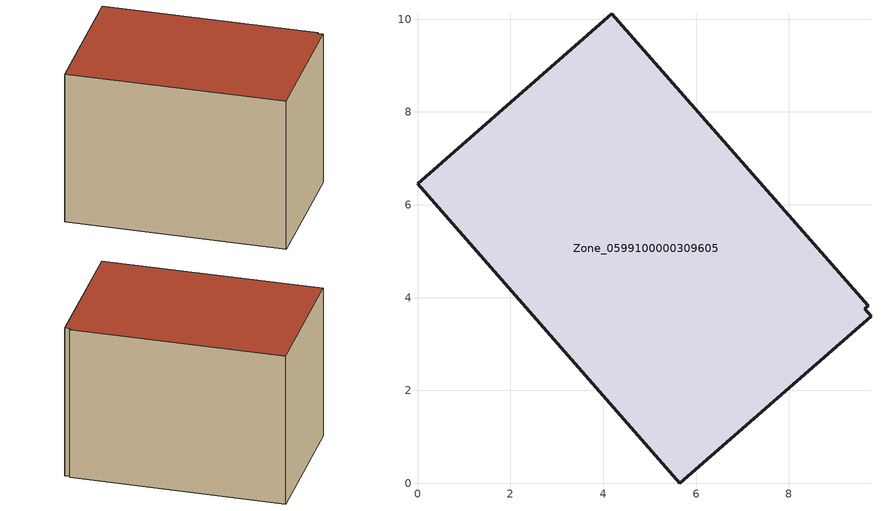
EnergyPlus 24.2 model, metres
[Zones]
Zone_0599100000309605
 floor ground (C_G): 0,6.45 4.19,10.12 9.71,3.83 9.63,3.76 9.77,3.6 5.65,0 z0
 wall outside (C_F): 4.19,10.12 0,6.45 5.65,0 9.77,3.6 9.63,3.76 9.71,3.83 4.19,10.12 z0:6.28
 roof outside (C_R): 5.65,0 9.77,3.6 9.63,3.76 9.71,3.83 4.19,10.12 0,6.45 z6.28
[BUILDING]
Pand.0599100000309605: North Axis=0; Terrain=City; Loads Convergence Tolerance Value=0.04; Temperature Convergence Tolerance Value=0.4; Solar Distribution=FullExterior; Maximum Number of Warmup Days=25; Minimum Number of Warmup Days=1
[Site:Location]
Rotterdam.The.Hague.AP_ZH_NLD Design_Conditions: Latitude=51.96; Longitude=4.45; Time Zone=1; Elevation=-4.5
[SITE:GROUNDTEMPERATURE:BUILDINGSURFACE]
18, 18, 18, 18, 18, 18, 18, 18, 18, 18, 18, 18
[MATERIAL] Thermal Absorptance=0.9; Solar Absorptance=0.7; Visible Absorptance=0.7
Name | Roughness | Thickness | Conductivity | Density | Specific Heat
G.TI.1946 | MediumSmooth | 0.15 | 1 | 540 | 1210
F.TI.1946 | Rough | 0.3 | 0.857143 | 1920 | 840
R.TI.1946 | MediumRough | 0.2 | 0.1 | 1500 | 1000
[CONSTRUCTION]
C_G: G.TI.1946
C_F: F.TI.1946
C_R: R.TI.1946
[ZONE]
Zone_0599100000309605: Type=1; Multiplier=1; Ceiling Height=Autocalculate; Volume=Autocalculate; Floor Area=autocalculate; Part of Total Floor Area=Yes
[ZONEINFILTRATION:DESIGNFLOWRATE]
Infil_Zone_0599100000309605: Zone or ZoneList or Space or SpaceList=Zone_0599100000309605; Schedule=AlwaysOn; Design Flow Rate Calculation Method=Flow/Area; Flow Rate per Floor Area=0.003; Constant Term Coefficient=1; Temperature Term Coefficient=0; Velocity Term Coefficient=0; Velocity Squared Term Coefficient=0
[HVACTEMPLATE:ZONE:IDEALLOADSAIRSYSTEM]
Zone_0599100000309605: Maximum Heating Supply Air Temperature=50; Minimum Cooling Supply Air Temperature=13; Maximum Heating Supply Air Humidity Ratio=0.0156; Minimum Cooling Supply Air Humidity Ratio=0.0077; Heating Limit=NoLimit; Cooling Limit=NoLimit; Dehumidification Control Type=ConstantSensibleHeatRatio; Cooling Sensible Heat Ratio=0.7; Dehumidification Setpoint=60; Humidification Control Type=None; Humidification Setpoint=30; Outdoor Air Method=None; Outdoor Air Flow Rate per Person=0.00944; Outdoor Air Flow Rate per Zone Floor Area=0; Outdoor Air Flow Rate per Zone=0; Demand Controlled Ventilation Type=None; Outdoor Air Economizer Type=NoEconomizer; Heat Recovery Type=None; Sensible Heat Recovery Effectiveness=0.7; Latent Heat Recovery Effectiveness=0.65
[ZONECONTROL:THERMOSTAT]
ThermostatControl_Zone_0599100000309605: Zone or ZoneList=Zone_0599100000309605; Control Type Schedule=DualSetpointControlType; Control 1=Thermostat_Zone_0599100000309605; Temperature Difference Between Cutout And Setpoint=0
[THERMOSTATSETPOINT:DUALSETPOINT]
Thermostat_Zone_0599100000309605: Heating Setpoint Temperature Schedule=HeatingSetpoint_Zone_0599100000309605; Cooling Setpoint Temperature Schedule=CoolingSetpoint_Zone_0599100000309605
[SCHEDULE:COMPACT]
HeatingSetpoint_Zone_0599100000309605: Through: 12/31, For: AllDays, Until: 24:00, 21
CoolingSetpoint_Zone_0599100000309605: Through: 12/31, For: AllDays, Until: 24:00, 24
DualSetpointControlType: Through: 12/31, For: AllDays, Until: 24:00, 4
AlwaysOn: Through: 12/31, For: AllDays, Until: 24:00, 1
